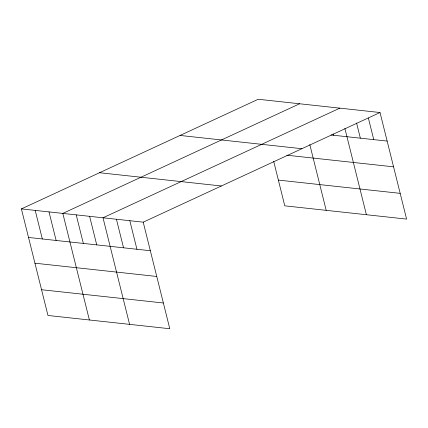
<?xml version="1.0" encoding="UTF-8"?>
<svg xmlns="http://www.w3.org/2000/svg" width="428" height="428" viewBox="0 0 428 428"><rect width="100%" height="100%" fill="white"/><g stroke="black" fill="none" stroke-linecap="round" stroke-linejoin="round"><path stroke-width="0.64" d="M21.4 208.901L143.214 222.164L169.788 328.736L47.973 315.473L21.4 208.901L258.212 99.264L380.027 112.527L406.6 219.099L284.786 205.836L273.69 161.329M299.632 103.774L62.82 213.411L89.388 319.984M339.832 108.15L103.014 217.788L129.588 324.36M143.214 222.164L380.027 112.527M330.999 134.975L387.147 141.085M180.065 135.446L301.879 148.709M286.872 155.214L393.567 166.829M278.366 180.092L400.18 193.354M99.547 172.719L221.362 185.982M28.521 237.46L150.335 250.722M34.941 263.204L156.755 276.467M41.553 289.729L163.368 302.992M368.369 118.048L373.751 139.63M356.551 122.938L360.349 138.169M344.893 128.459L366.4 214.722M333.235 133.98L333.551 135.253M309.797 144.562L326.2 210.346M129.818 220.704L136.939 249.262M116.416 219.243L123.537 247.807M89.618 216.327L96.739 244.886M76.216 214.867L83.337 243.425M49.011 211.908L56.132 240.466M35.208 210.405L42.324 238.963"/></g></svg>
